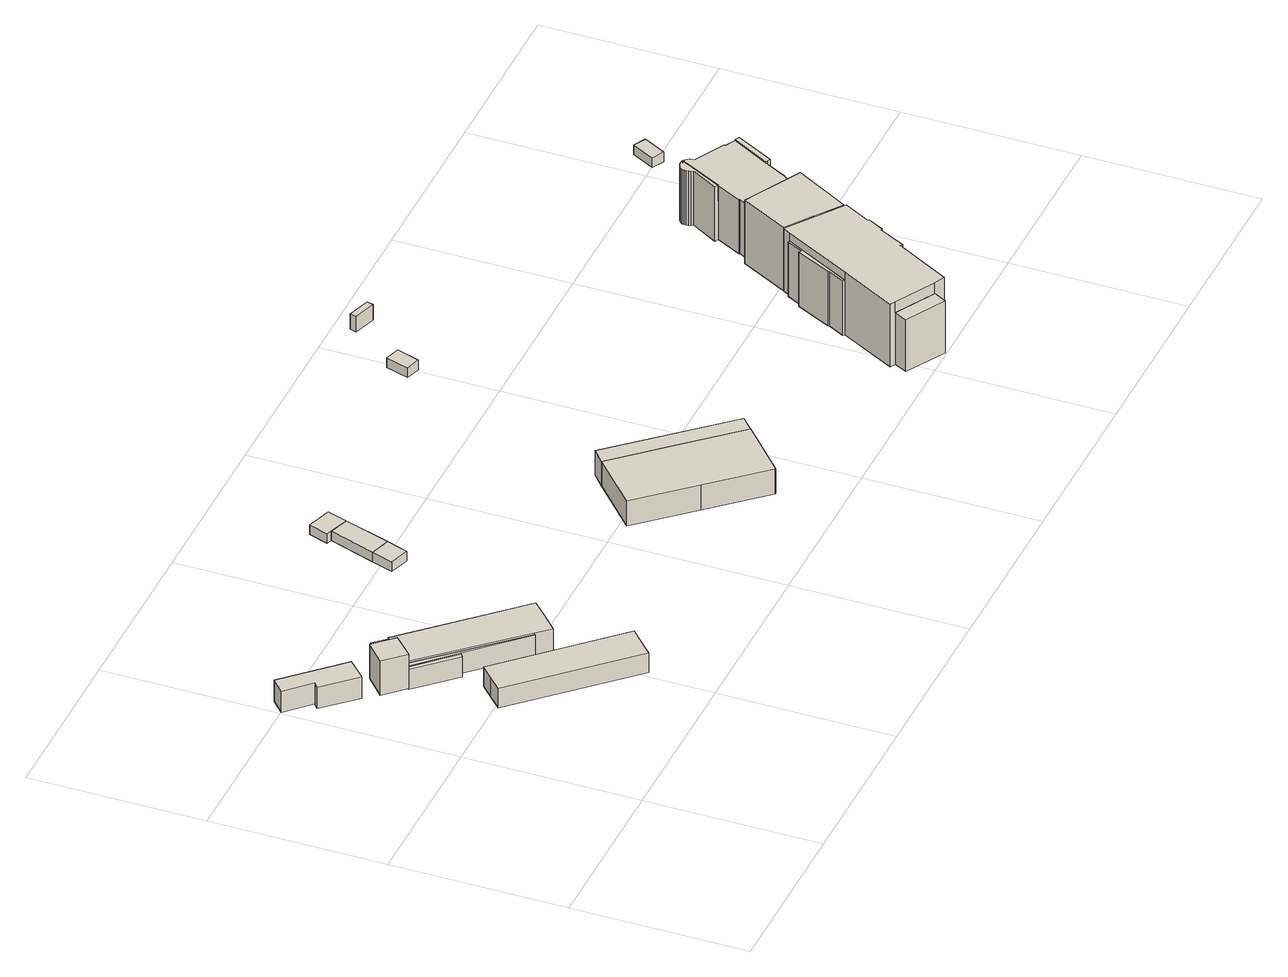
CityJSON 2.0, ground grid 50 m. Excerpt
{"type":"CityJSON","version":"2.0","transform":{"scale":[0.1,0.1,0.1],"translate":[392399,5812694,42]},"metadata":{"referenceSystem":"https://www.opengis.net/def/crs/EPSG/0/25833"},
"CityObjects":{
"building1":{"type":"Building","attributes":{"Gemeindeschluessel":"11000007","BezugspunktDach":"2200","function":"31001_2420","measuredHeight":6.73,"storeysAboveGround":2},"address":[{"country":"Germany","locality":"Berlin","thoroughfareNumber":"47 (11)","thoroughfareName":"Gottlieb-Dunkel-Straße"}],"geometry":[{"type":"Solid","lod":"1","boundaries":[[[[0,1,2,3,4,5]],[[6,7,8,9,10,11]],[[6,11,5,4]],[[7,6,4,3]],[[8,7,3,2]],[[9,8,2,1]],[[10,9,1,0]],[[11,10,0,5]]]]}]},
"building2":{"type":"Building","attributes":{"Gemeindeschluessel":"11000007","BezugspunktDach":"2200","function":"31001_2422","measuredHeight":6.72,"storeysAboveGround":1},"address":[{"country":"Germany","locality":"Berlin","thoroughfareNumber":"47 (14)","thoroughfareName":"Gottlieb-Dunkel-Straße"}],"geometry":[{"type":"Solid","lod":"1","boundaries":[[[[12,13,14,15,16,17,18,19]],[[20,21,22,23,24,25,26,27]],[[20,27,19,18]],[[21,20,18,17]],[[22,21,17,16]],[[23,22,16,15]],[[24,23,15,14]],[[25,24,14,13]],[[26,25,13,12]],[[27,26,12,19]]]]}]},
"building3":{"type":"Building","attributes":{"Gemeindeschluessel":"11000007","function":"31001_2422"},"address":[{"country":"Germany","locality":"Berlin","thoroughfareNumber":"47 (12)","thoroughfareName":"Gottlieb-Dunkel-Straße"}],"children":["building3-1","building3-2","building3-3","building3-4","building3-5"]},
"building3-1":{"type":"BuildingPart","attributes":{"BezugspunktDach":"2200","measuredHeight":10.95,"storeysAboveGround":2},"parents":["building3"],"geometry":[{"type":"MultiSurface","lod":"1","boundaries":[[[28,29,30,31,32]],[[33,34,35,36,37]],[[33,37,32,31]],[[34,33,31,30]],[[35,38,39,30,29]],[[36,40,41,42,43,44,45,46,29,28]],[[37,36,28,32]],[[34,39,38,35]],[[35,46,45,47]],[[42,41,40,36]],[[47,44,43,42]]]}]},
"building3-2":{"type":"BuildingPart","attributes":{"BezugspunktDach":"2200","measuredHeight":7.43,"storeysAboveGround":2},"parents":["building3"],"geometry":[{"type":"MultiSurface","lod":"1","boundaries":[[[48,49,50,51,52,53,46,45]],[[54,55,56,57,58,59,60,61]],[[54,61,47,35,62]],[[63,38,54,46,53]],[[56,64,63,55,53,52]],[[57,56,52,51]],[[58,57,51,50]],[[59,58,50,49]],[[60,59,49,48]],[[44,65,48,45]],[[62,35,47,45,46]],[[55,54,38,63]],[[55,63,64,56]],[[61,60,65,44]]]}]},
"building3-3":{"type":"BuildingPart","attributes":{"BezugspunktDach":"2200","measuredHeight":6.33,"storeysAboveGround":2},"parents":["building3"],"geometry":[{"type":"MultiSurface","lod":"1","boundaries":[[[66,67,41,40]],[[68,69,70,71]],[[68,71,36,42]],[[70,69,67,66]],[[71,70,66,40]],[[42,36,40,41]],[[72,69,68,41,67]]]}]},
"building3-4":{"type":"BuildingPart","attributes":{"BezugspunktDach":"2200","measuredHeight":6.45,"storeysAboveGround":2},"parents":["building3"],"geometry":[{"type":"MultiSurface","lod":"1","boundaries":[[[73,74,65,44,43]],[[61,60,75,69,68]],[[61,68,41,42,47,44]],[[75,60,65,74]],[[69,75,74,73]],[[41,67,69,73,43]],[[43,44,47,42,41]],[[60,61,44,65]],[[76,68,69,67,41]]]}]},
"building3-5":{"type":"BuildingPart","attributes":{"BezugspunktDach":"2200","measuredHeight":6.5,"storeysAboveGround":2},"parents":["building3"],"geometry":[{"type":"MultiSurface","lod":"1","boundaries":[[[38,64,77,39]],[[78,56,54,79]],[[78,79,39,77]],[[56,78,77,64]],[[56,55,80]],[[79,54,81,35,34,39]],[[54,80,55,63,38,82]],[[63,55,56,64]],[[38,39,34,35,81]]]}]},
"building4":{"type":"Building","attributes":{"Gemeindeschluessel":"11000007","BezugspunktDach":"2200","function":"31001_2120","measuredHeight":3.01,"storeysAboveGround":1},"address":[{"country":"Germany","locality":"Berlin","thoroughfareNumber":"5 (3)","thoroughfareName":"Saalburgstraße"}],"geometry":[{"type":"Solid","lod":"1","boundaries":[[[[83,84,85,86]],[[87,88,89,90]],[[87,90,86,85]],[[88,87,85,84]],[[89,88,84,83]],[[90,89,83,86]]]]}]},
"building5":{"type":"Building","attributes":{"Gemeindeschluessel":"11000007","BezugspunktDach":"2200","function":"31001_2143","measuredHeight":2.99,"storeysAboveGround":1},"address":[{"country":"Germany","locality":"Berlin","thoroughfareNumber":"5 (4)","thoroughfareName":"Saalburgstraße"}],"geometry":[{"type":"Solid","lod":"1","boundaries":[[[[84,91,92,85]],[[93,94,95,96]],[[93,96,85,92]],[[94,93,92,91]],[[95,94,91,84]],[[96,95,84,85]]]]}]},
"building6":{"type":"Building","attributes":{"Gemeindeschluessel":"11000007","BezugspunktDach":"2200","function":"31001_2463","measuredHeight":3,"storeysAboveGround":1},"address":[{"country":"Germany","locality":"Berlin","thoroughfareNumber":"5 (5)","thoroughfareName":"Saalburgstraße"}],"geometry":[{"type":"Solid","lod":"1","boundaries":[[[[92,91,97,98,99]],[[100,101,94,93,102]],[[100,102,99,98]],[[101,100,98,97]],[[94,101,97,91]],[[93,94,91,92]],[[102,93,92,99]]]]}]},
"building7":{"type":"Building","attributes":{"Gemeindeschluessel":"11000007","BezugspunktDach":"2200","function":"31001_2143","measuredHeight":8.02,"storeysAboveGround":2},"address":[{"country":"Germany","locality":"Berlin","thoroughfareNumber":"5 (2)","thoroughfareName":"Saalburgstraße"}],"geometry":[{"type":"Solid","lod":"1","boundaries":[[[[103,104,105,106,107,108,109,110]],[[111,112,113,114,115,116,117,118]],[[111,118,110,109]],[[112,111,109,108]],[[113,112,108,107]],[[114,113,107,106]],[[115,114,106,105]],[[116,115,105,104]],[[117,116,104,103]],[[118,117,103,110]]]]}]},
"building8":{"type":"Building","attributes":{"Gemeindeschluessel":"11000007","BezugspunktDach":"2200","function":"51009_1610","measuredHeight":7.78,"storeysAboveGround":0},"address":[{"country":"Germany","locality":"Berlin"}],"geometry":[{"type":"Solid","lod":"1","boundaries":[[[[119,120,121,122]],[[123,124,125,126]],[[123,126,122,121]],[[124,123,121,120]],[[125,124,120,119]],[[126,125,119,122]]]]}]},
"building9":{"type":"Building","attributes":{"Gemeindeschluessel":"11000007","BezugspunktDach":"2200","function":"31001_2523","measuredHeight":3.1,"storeysAboveGround":1},"address":[{"country":"Germany","locality":"Berlin","thoroughfareNumber":"4 (2)","thoroughfareName":"Saalburgstraße"}],"geometry":[{"type":"Solid","lod":"1","boundaries":[[[[127,128,129,130]],[[131,132,133,134]],[[131,134,130,129]],[[132,131,129,128]],[[133,132,128,127]],[[134,133,127,130]]]]}]},
"building10":{"type":"Building","attributes":{"Gemeindeschluessel":"11000007","BezugspunktDach":"2200","function":"51009_1610","measuredHeight":4.86,"storeysAboveGround":0},"address":[{"country":"Germany","locality":"Berlin"}],"geometry":[{"type":"Solid","lod":"1","boundaries":[[[[135,136,137,138]],[[139,140,141,142]],[[139,142,138,137]],[[140,139,137,136]],[[141,140,136,135]],[[142,141,135,138]]]]}]},
"building11":{"type":"Building","attributes":{"Gemeindeschluessel":"11000008","function":"31001_2020"},"address":[{"country":"Germany","locality":"Berlin","thoroughfareNumber":"1","thoroughfareName":"Cafeastraße"}],"children":["building11-1","building11-2","building11-3","building11-4","building11-5","building11-6","building11-7","building11-8"]},
"building11-1":{"type":"BuildingPart","attributes":{"BezugspunktDach":"2200","measuredHeight":22.93,"storeysAboveGround":4},"parents":["building11"],"geometry":[{"type":"MultiSurface","lod":"1","boundaries":[[[143,144,145,146,147,148,149,150,151,152,153,154,155,156,157,158,159]],[[160,161,162,163,164,165,166,167,168,169,170,171,172,173,174,175,176]],[[160,176,159,158]],[[177,178,160,158,157]],[[162,179,177,157,156]],[[163,162,156,155]],[[166,165,153,152]],[[167,166,152,151]],[[168,167,151,150]],[[169,168,150,149]],[[170,169,149,148]],[[171,170,148,147]],[[172,171,147,146]],[[173,172,146,145]],[[174,173,145,144]],[[180,181,144,143]],[[175,174,182,183]],[[176,175,143,159]],[[161,160,178,177]],[[177,179,162,161]],[[164,184,185,154]],[[163,155,185,184]],[[165,164,154,153,186]],[[183,182,181,180]]]}]},
"building11-2":{"type":"BuildingPart","attributes":{"BezugspunktDach":"2200","measuredHeight":17.83,"storeysAboveGround":4},"parents":["building11"],"geometry":[{"type":"MultiSurface","lod":"1","boundaries":[[[187,188,189,190,191,192]],[[193,194,195,196,197,198]],[[199,200,192,191]],[[194,193,191,190]],[[195,194,190,189]],[[196,195,189,188]],[[201,202,188,187]],[[197,196,203,204]],[[198,197,187,192],[205,206,201,204]],[[193,198,200,199]],[[204,203,202,201]],[[201,206,205,204]]]}]},
"building11-3":{"type":"BuildingPart","attributes":{"BezugspunktDach":"2200","measuredHeight":17.24,"storeysAboveGround":4},"parents":["building11"],"geometry":[{"type":"MultiSurface","lod":"1","boundaries":[[[207,208,209,210,211,212,213,214,215,216,217,218,219,220,221]],[[222,223,224,225,226,227,228,229,230,231,232,233,234,235,236]],[[222,236,221,220]],[[223,222,220,219]],[[224,223,219,218]],[[225,224,218,217]],[[226,225,217,216]],[[227,226,216,215]],[[228,227,215,214]],[[229,228,214,213]],[[230,229,213,212]],[[231,230,212,211]],[[232,231,211,210]],[[233,232,210,209]],[[234,233,209,208]],[[235,237,238,239,234,208,207]],[[236,235,207,221]],[[240,238,237,235]],[[234,239,238,240,241]]]}]},
"building11-4":{"type":"BuildingPart","attributes":{"BezugspunktDach":"2200","measuredHeight":20.59,"storeysAboveGround":4},"parents":["building11"],"geometry":[{"type":"MultiSurface","lod":"1","boundaries":[[[242,243,244,245,246,200,199,247,248,249,250,251,252,253,239,238,237,254,255,256]],[[257,258,235,240,234,259,260,261,262,263,264,265,193,198,266,267,268,269,270,271]],[[257,271,256,255]],[[258,257,255,254]],[[235,258,254,237]],[[259,234,239,253]],[[260,259,253,252]],[[261,260,252,251]],[[262,261,251,250]],[[263,262,250,249]],[[264,263,249,248]],[[265,264,248,247]],[[193,265,247,199]],[[266,198,272,205,273,274,206,200,246]],[[267,266,246,245]],[[268,267,245,244]],[[269,268,244,243]],[[240,235,237,238]],[[240,238,239,234,275]],[[198,193,199,200]],[[206,274,273,205,272]],[[270,269,243,242]],[[270,242,256,271,276]]]}]},
"building11-5":{"type":"BuildingPart","attributes":{"BezugspunktDach":"2200","measuredHeight":17.29,"storeysAboveGround":4},"parents":["building11"],"geometry":[{"type":"Solid","lod":"1","boundaries":[[[[277,181,180,278]],[[183,182,279,280]],[[183,280,278,180]],[[279,182,181,277]],[[280,279,277,278]],[[183,180,181,182]]]]}]},
"building11-6":{"type":"BuildingPart","attributes":{"BezugspunktDach":"2200","measuredHeight":7.41,"storeysAboveGround":4},"parents":["building11"],"geometry":[{"type":"MultiSurface","lod":"1","boundaries":[[[281,202,206,274]],[[205,203,282,273]],[[282,203,202,281]],[[273,282,281,274]],[[205,273,274,206]],[[204,201,202,203]],[[205,206,201,204]]]}]},
"building11-7":{"type":"BuildingPart","attributes":{"BezugspunktDach":"2200","measuredHeight":22.93,"storeysAboveGround":4},"parents":["building11"],"geometry":[{"type":"MultiSurface","lod":"1","boundaries":[[[283,284,285,286,287,288,289,290]],[[291,292,271,269,293,165,184,163]],[[291,163,290,289]],[[292,291,289,288]],[[271,292,288,287]],[[294,243,242,256,271,287,286]],[[293,269,286,285]],[[165,293,285,284]],[[185,154,153,165,284,283]],[[155,185,283,290]],[[269,270,242,243,294]],[[270,271,256,242]],[[184,164,154,185]],[[165,153,154,164]],[[163,184,185,155]]]}]},
"building11-8":{"type":"BuildingPart","attributes":{"BezugspunktDach":"2200","measuredHeight":17.25,"storeysAboveGround":4},"parents":["building11"],"geometry":[{"type":"Solid","lod":"1","boundaries":[[[[178,177,179,295,296,297,298,299,300]],[[301,302,303,304,305,162,161,160,306]],[[301,306,300,299]],[[302,301,299,298]],[[303,302,298,297]],[[304,303,297,296]],[[305,304,296,295]],[[162,305,295,179]],[[306,160,178,300]],[[162,179,177,161]],[[160,161,177,178]]]]}]},
"building12":{"type":"Building","attributes":{"Gemeindeschluessel":"11000008","BezugspunktDach":"2200","function":"31001_2523","measuredHeight":3.15,"storeysAboveGround":1},"address":[{"country":"Germany","locality":"Berlin","thoroughfareNumber":"1 (62)","thoroughfareName":"Cafeastraße"}],"geometry":[{"type":"Solid","lod":"1","boundaries":[[[[307,308,309,310]],[[311,312,313,314]],[[311,314,310,309]],[[312,311,309,308]],[[313,312,308,307]],[[314,313,307,310]]]]}]}
},
"vertices":[
[68,932,79],[53,919,79],[137,829,79],[189,879,79],[41,1032,79],[3,998,79],[41,1032,12],[189,879,12],[137,829,12],[53,919,12],[68,932,12],[3,998,12],
[512,189,76],[534,210,76],[549,224,76],[565,239,76],[587,259,76],[299,558,76],[263,524,76],[227,489,76],[263,524,14],[299,558,14],[587,259,14],[565,239,14],[549,224,14],[534,210,14],[512,189,14],[227,489,14],
[215,731,125],[271,786,125],[238,820,125],[218,840,125],[161,788,125],[218,840,16],[238,820,16],[271,786,16],[215,731,16],[161,788,16],[271,786,79],[238,820,79],[215,731,77],[223,739,77],[223,739,16],[223,739,79],[233,749,79],[233,749,83],[271,786,83],[233,749,16],
[474,488,83],[508,451,83],[552,492,83],[596,534,83],[315,828,83],[274,788,83],[271,786,14],[274,788,14],[315,828,14],[596,534,14],[552,492,14],[508,451,14],[474,488,14],[233,749,14],[271,786,77],[274,788,79],[315,828,79],[474,488,79],
[316,624,77],[328,632,77],[223,739,14],[328,632,14],[316,624,14],[215,731,14],[328,632,61],
[328,632,79],[472,486,79],[472,486,14],[223,739,60],
[281,864,79],[281,864,14],[238,820,14],[273,788,14],[271,786,72],[271,786,42],
[714,938,54],[735,1000,54],[677,1018,54],[658,958,54],[677,1018,23],[735,1000,23],[714,938,23],[658,958,23],
[778,1131,54],[723,1150,54],[723,1150,24],[778,1131,24],[735,1000,24],[677,1018,24],
[797,1189,54],[727,1212,54],[708,1156,54],[727,1212,24],[797,1189,24],[708,1156,24],
[1204,324,100],[1339,174,100],[1340,173,100],[1476,297,100],[1475,298,100],[1340,447,100],[1203,597,100],[1068,474,100],[1203,597,21],[1340,447,21],[1475,298,21],[1476,297,21],[1340,173,21],[1339,174,21],[1204,324,21],[1068,474,21],
[1476,297,98],[1514,331,98],[1242,632,98],[1203,597,98],[1242,632,20],[1514,331,20],[1476,297,20],[1203,597,20],
[1495,1222,50],[1516,1288,50],[1474,1301,50],[1454,1235,50],[1474,1301,19],[1516,1288,19],[1495,1222,19],[1454,1235,19],
[1658,1413,62],[1664,1432,62],[1600,1452,62],[1594,1433,62],[1600,1452,13],[1664,1432,13],[1658,1413,13],[1594,1433,13],
[1987,104,207],[2101,41,207],[2132,27,207],[2218,183,207],[2224,179,207],[2262,255,207],[2266,253,207],[2291,299,207],[2288,301,207],[2329,378,207],[2323,382,207],[2251,433,207],[2175,488,207],[2163,466,207],[2058,270,207],[2057,271,207],[1973,112,207],[2057,271,8],[2058,270,8],[2163,466,8],[2175,488,8],[2251,433,8],[2323,382,8],[2329,378,8],[2288,301,8],[2291,299,8],[2266,253,8],[2262,255,8],[2224,179,8],[2218,183,8],[2132,27,8],[2101,41,8],[1987,104,8],[1973,112,8],[2058,270,181],[2057,271,181],[2163,466,181],[1987,104,174],[2101,41,174],[2101,41,9],[1987,104,9],[2249,435,8],[2249,435,207],[2323,382,98],
[2460,647,183],[2467,643,183],[2526,753,183],[2520,756,183],[2514,759,183],[2453,650,183],[2514,759,8],[2520,756,8],[2526,753,8],[2467,643,8],[2460,647,8],[2453,650,8],[2514,759,180],[2453,650,180],[2460,647,89],[2467,643,89],[2467,643,14],[2460,647,14],[2453,650,14],[2453,650,89],
[2318,727,181],[2382,850,181],[2377,852,181],[2371,852,181],[2365,852,181],[2359,850,181],[2354,846,181],[2349,842,181],[2346,837,181],[2345,831,181],[2344,825,181],[2345,819,181],[2347,813,181],[2351,808,181],[2307,732,181],[2351,808,8],[2347,813,8],[2345,819,8],[2344,825,8],[2345,831,8],[2346,837,8],[2349,842,8],[2354,846,8],[2359,850,8],[2365,852,8],[2371,852,8],[2377,852,8],[2382,850,8],[2318,727,8],[2307,732,8],[2318,727,180],[2373,832,180],[2382,850,180],[2373,832,8],[2374,834,8],
[2329,580,180],[2395,545,180],[2415,581,180],[2416,581,180],[2418,584,180],[2484,774,180],[2485,778,180],[2397,825,180],[2397,831,180],[2395,837,180],[2392,842,180],[2387,847,180],[2280,653,180],[2282,652,180],[2262,616,180],[2282,652,8],[2280,653,8],[2387,847,8],[2392,842,8],[2395,837,8],[2397,831,8],[2397,825,8],[2485,778,8],[2484,774,8],[2418,584,8],[2416,581,8],[2415,581,8],[2395,545,8],[2329,580,8],[2262,616,8],[2453,650,61],[2418,584,14],[2418,584,89],[2382,849,8],[2270,611,8],
[2081,4,174],[1968,67,174],[2081,4,9],[1968,67,9],
[2431,577,89],[2431,577,14],
[2249,435,210],[2323,382,210],[2410,537,210],[2395,545,210],[2262,616,210],[2262,615,210],[2247,624,210],[2175,488,210],[2247,624,8],[2262,615,8],[2410,537,8],[2395,545,148],
[2158,468,181],[2133,423,181],[2128,427,181],[2077,325,181],[2079,323,181],[2053,275,181],[2079,323,8],[2077,325,8],[2128,427,8],[2133,423,8],[2158,468,8],[2053,275,8],
[2567,978,46],[2601,1042,46],[2567,1060,46],[2533,996,46],[2567,1060,15],[2601,1042,15],[2567,978,15],[2533,996,15]
]}
